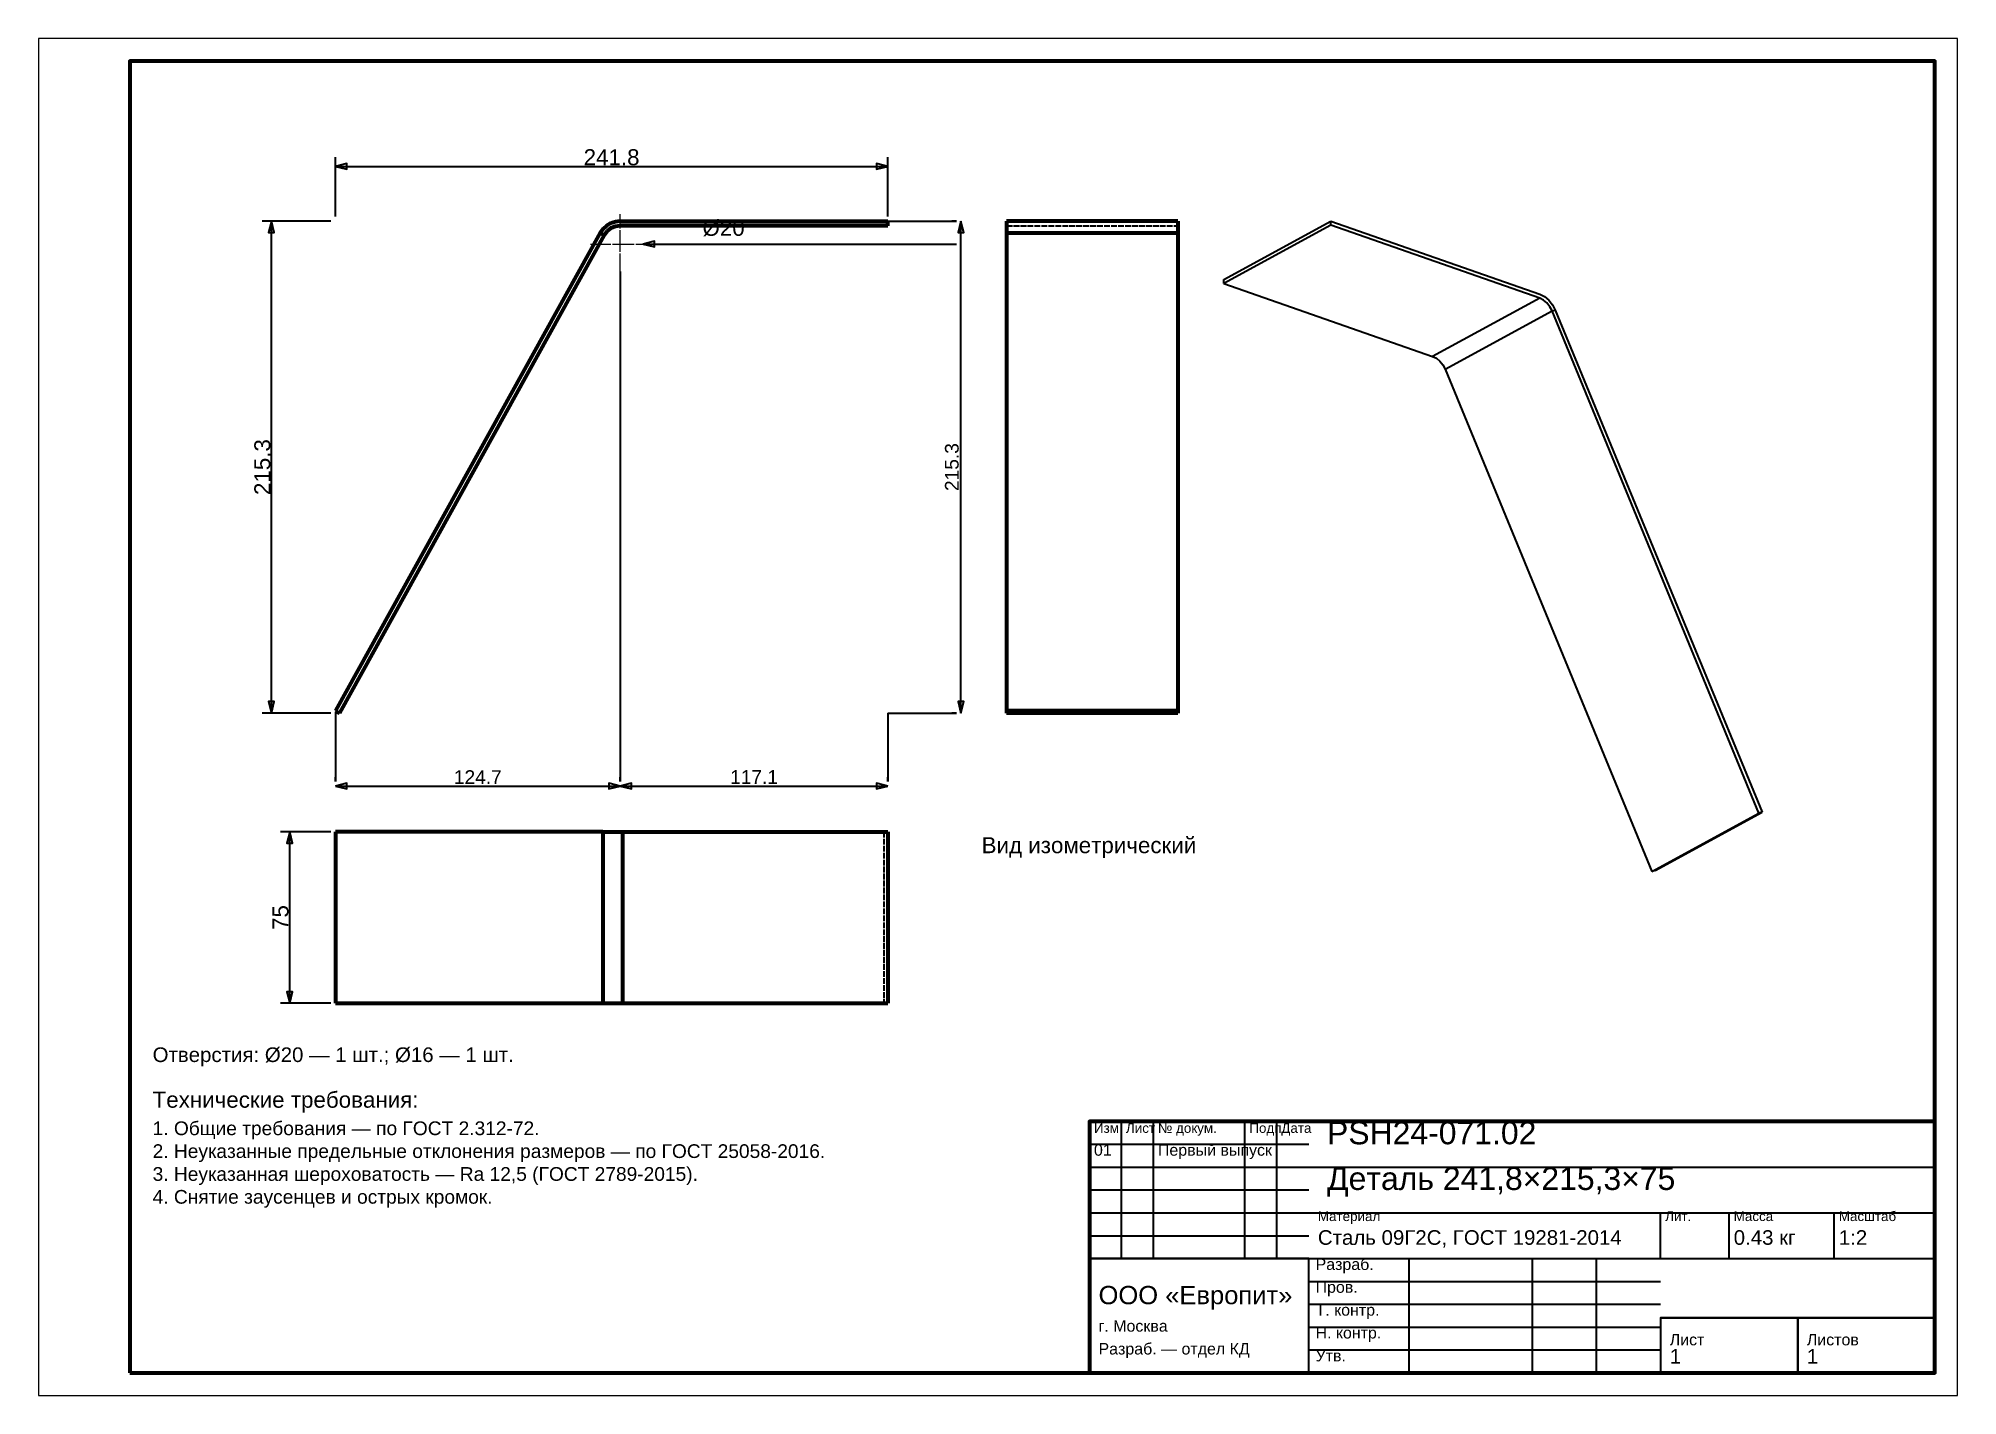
# Model space of a CAD drawing. Header units: millimetres. Extents: x 0 to 420, y 0 to 297.
import ezdxf
from ezdxf.enums import TextEntityAlignment as Align

# ---------------------------------------------------------------- set-up
doc = ezdxf.new("R2010")
doc.units = ezdxf.units.MM
doc.linetypes.add('CENTER', pattern=[5.08, 3.175, -0.635, 0.635, -0.635])
doc.linetypes.add('DASHED', pattern=[1.524, 1.27, -0.254])
doc.styles.add('GOST', font='Arial')

msp = doc.modelspace()

# ---------------------------------------------------------------- linework, layer by layer
at = {"color": 7, "lineweight": 35}
for p, q in [((65, 258), (65, 271)), ((65, 269), (185.89, 269)), ((185.89, 258), (185.89, 271)), ((64, 257), (49, 257)), ((51, 149.37), (51, 257)), ((185.89, 257), (200.89, 257)), ((200.89, 257), (199.89, 257)), ((201.89, 149.37), (201.89, 257)), ((132.33, 252), (144.33, 252)), ((133.33, 252), (200.89, 252)), ((134.33, 252), (200.89, 252)), ((144.33, 252), (149.33, 252)), ((127.33, 246), (127.33, 134.37)), ((127.33, 245), (127.33, 134.37)), ((64, 149.37), (49, 149.37)), ((65, 149.37), (65, 134.37)), ((185.89, 149.37), (185.89, 134.37)), ((185.89, 149.37), (200.89, 149.37)), ((200.89, 149.37), (199.89, 149.37)), ((65, 134.37), (65, 135.37)), ((127.33, 134.37), (127.33, 135.37)), ((127.33, 134.37), (127.33, 135.37)), ((185.89, 134.37), (185.89, 135.37)), ((65, 133.37), (127.33, 133.37)), ((127.33, 133.37), (185.89, 133.37)), ((64, 123.37), (53, 123.37)), ((55, 85.87), (55, 123.37)), ((64, 85.87), (53, 85.87)), ((237, 30), (237, 60)), ((244, 30), (244, 60)), ((264, 30), (264, 60)), ((271, 30), (271, 60)), ((230, 55), (278, 55)), ((230, 50), (278, 50)), ((278, 50), (415, 50)), ((230, 45), (278, 45)), ((230, 40), (278, 40)), ((278, 40), (415, 40)), ((355, 30), (355, 40)), ((370, 30), (370, 40)), ((393, 30), (393, 40)), ((230, 35), (278, 35)), ((230, 30), (278, 30)), ((278, 30), (415, 30)), ((300, 5), (300, 30)), ((327, 5), (327, 30)), ((341, 5), (341, 30)), ((278, 25), (355, 25)), ((278, 20), (355, 20)), ((355, 17), (415, 17)), ((278, 15), (355, 15)), ((278, 10), (355, 10))]:
    msp.add_line(p, q, dxfattribs=at)
at = {"color": 1, "lineweight": 70}
for p, q in [((125.27, 256.55), (124.35, 256.01)), ((126.28, 256.89), (125.27, 256.55)), ((127.33, 257), (126.28, 256.89)), ((127.33, 257), (185.89, 257)), ((185.89, 256), (185.89, 257)), ((211.89, 257), (211.89, 256.99)), ((249.39, 257), (211.89, 257)), ((211.89, 256.99), (211.89, 256.94)), ((211.89, 256.94), (211.89, 256.87)), ((211.89, 256.87), (211.89, 256.77)), ((211.89, 256.77), (211.89, 256.64)), ((211.89, 256.64), (211.89, 256.49)), ((211.89, 256.49), (211.89, 256.31)), ((211.89, 256.31), (211.89, 256.1)), ((249.39, 257), (249.39, 256.99)), ((249.39, 256.99), (249.39, 256.94)), ((249.39, 256.94), (249.39, 256.87)), ((249.39, 256.87), (249.39, 256.77)), ((249.39, 256.77), (249.39, 256.64)), ((249.39, 256.64), (249.39, 256.49)), ((249.39, 256.49), (249.39, 256.31)), ((249.39, 256.31), (249.39, 256.1)), ((122.96, 254.42), (65, 149.86)), ((123.84, 253.94), (65.87, 149.37)), ((123.57, 255.29), (122.96, 254.42)), ((122.96, 254.42), (123.84, 253.94)), ((124.35, 256.01), (123.57, 255.29)), ((124.47, 254.79), (123.84, 253.94)), ((125.3, 255.45), (124.47, 254.79)), ((126.28, 255.86), (125.3, 255.45)), ((127.33, 256), (126.28, 255.86)), ((185.89, 256), (127.33, 256)), ((211.89, 256.1), (211.89, 255.87)), ((211.89, 255.87), (211.89, 255.62)), ((211.89, 255.62), (211.89, 255.35)), ((211.89, 255.35), (211.89, 255.06)), ((211.89, 255.06), (211.89, 254.75)), ((211.89, 254.75), (211.89, 254.42)), ((211.89, 254.42), (211.89, 149.86)), ((211.89, 254.42), (249.39, 254.42)), ((249.39, 256.1), (249.39, 255.87)), ((249.39, 255.87), (249.39, 255.62)), ((249.39, 255.62), (249.39, 255.35)), ((249.39, 255.35), (249.39, 255.06)), ((249.39, 255.06), (249.39, 254.75)), ((249.39, 254.75), (249.39, 254.42)), ((249.39, 254.42), (249.39, 149.86)), ((65, 149.86), (65.87, 149.37)), ((211.89, 149.86), (211.89, 149.37)), ((249.39, 149.86), (211.89, 149.86)), ((249.39, 149.37), (211.89, 149.37)), ((249.39, 149.86), (249.39, 149.37)), ((123.55, 123.37), (65, 123.37)), ((65, 123.37), (65, 85.87)), ((123.55, 123.37), (123.93, 123.37)), ((123.55, 123.37), (123.55, 85.87)), ((123.93, 123.37), (124.31, 123.37)), ((124.31, 123.37), (124.69, 123.37)), ((124.69, 123.37), (125.05, 123.37)), ((125.05, 123.37), (125.41, 123.37)), ((125.41, 123.37), (125.76, 123.37)), ((125.76, 123.37), (126.09, 123.37)), ((126.09, 123.37), (126.41, 123.37)), ((126.41, 123.37), (126.72, 123.37)), ((126.72, 123.37), (127, 123.37)), ((127, 123.37), (127.27, 123.37)), ((127.27, 123.37), (127.51, 123.37)), ((127.51, 123.37), (127.73, 123.37)), ((127.73, 123.37), (127.93, 123.37)), ((127.93, 123.37), (185.89, 123.37)), ((127.93, 85.87), (127.93, 123.37)), ((185.89, 123.37), (185.89, 85.87)), ((65, 85.87), (123.55, 85.87)), ((123.55, 85.87), (123.93, 85.87)), ((123.93, 85.87), (124.31, 85.87)), ((124.31, 85.87), (124.69, 85.87)), ((124.69, 85.87), (125.05, 85.87)), ((125.05, 85.87), (125.41, 85.87)), ((125.41, 85.87), (125.76, 85.87)), ((125.76, 85.87), (126.09, 85.87)), ((126.09, 85.87), (126.41, 85.87)), ((126.41, 85.87), (126.72, 85.87)), ((126.72, 85.87), (127, 85.87)), ((127, 85.87), (127.27, 85.87)), ((127.27, 85.87), (127.51, 85.87)), ((127.51, 85.87), (127.73, 85.87)), ((127.73, 85.87), (127.93, 85.87)), ((127.93, 85.87), (185.89, 85.87))]:
    msp.add_line(p, q, dxfattribs=at)
at = {"color": 5, "linetype": 'DASHED', "lineweight": 35}
for p, q in [((125.27, 256.55), (124.35, 256.01)), ((126.28, 256.89), (125.27, 256.55)), ((127.33, 257), (126.28, 256.89)), ((185.89, 257), (127.33, 257)), ((185.89, 256), (185.89, 257)), ((211.89, 257), (211.89, 256)), ((211.89, 256), (211.89, 257)), ((249.39, 257), (211.89, 257)), ((249.39, 256), (249.39, 257)), ((249.39, 256), (249.39, 257)), ((122.96, 254.42), (65, 149.86)), ((65.87, 149.37), (123.84, 253.94)), ((123.57, 255.29), (122.96, 254.42)), ((124.35, 256.01), (123.57, 255.29)), ((123.84, 253.94), (124.47, 254.79)), ((124.47, 254.79), (125.3, 255.45)), ((125.3, 255.45), (126.28, 255.86)), ((126.28, 255.86), (127.33, 256)), ((127.33, 256), (185.89, 256)), ((211.89, 255.99), (211.89, 256)), ((211.89, 256), (249.39, 256)), ((211.89, 256), (249.39, 256)), ((211.89, 255.95), (211.89, 255.99)), ((211.89, 255.9), (211.89, 255.95)), ((211.89, 255.82), (211.89, 255.9)), ((211.89, 255.71), (211.89, 255.82)), ((211.89, 255.59), (211.89, 255.71)), ((211.89, 255.45), (211.89, 255.59)), ((211.89, 255.28), (211.89, 255.45)), ((211.89, 255.1), (211.89, 255.28)), ((211.89, 254.9), (211.89, 255.1)), ((211.89, 254.68), (211.89, 254.9)), ((211.89, 254.45), (211.89, 254.68)), ((211.89, 254.2), (211.89, 254.45)), ((211.89, 253.94), (211.89, 254.42)), ((211.89, 253.94), (211.89, 254.2)), ((211.89, 149.37), (211.89, 253.94)), ((249.39, 256), (249.39, 255.99)), ((249.39, 255.99), (249.39, 255.95)), ((249.39, 255.95), (249.39, 255.9)), ((249.39, 255.9), (249.39, 255.82)), ((249.39, 255.82), (249.39, 255.71)), ((249.39, 255.71), (249.39, 255.59)), ((249.39, 255.59), (249.39, 255.45)), ((249.39, 255.45), (249.39, 255.28)), ((249.39, 255.28), (249.39, 255.1)), ((249.39, 255.1), (249.39, 254.9)), ((249.39, 254.9), (249.39, 254.68)), ((249.39, 254.68), (249.39, 254.45)), ((249.39, 254.45), (249.39, 254.2)), ((249.39, 254.42), (249.39, 253.94)), ((249.39, 254.2), (249.39, 253.94)), ((249.39, 253.94), (249.39, 149.37)), ((65, 149.86), (65.87, 149.37)), ((65, 123.37), (123.55, 123.37)), ((65, 85.87), (65, 123.37)), ((123.55, 123.37), (123.86, 123.37)), ((123.86, 123.37), (124.16, 123.37)), ((124.16, 123.37), (124.46, 123.37)), ((124.46, 123.37), (124.75, 123.37)), ((124.75, 123.37), (125.04, 123.37)), ((125.04, 123.37), (125.32, 123.37)), ((125.32, 123.37), (125.58, 123.37)), ((125.58, 123.37), (125.84, 123.37)), ((125.84, 123.37), (126.08, 123.37)), ((126.08, 123.37), (126.31, 123.37)), ((126.31, 123.37), (126.52, 123.37)), ((126.52, 123.37), (126.72, 123.37)), ((126.72, 123.37), (126.9, 123.37)), ((126.9, 123.37), (127.05, 123.37)), ((127.93, 123.37), (127.05, 123.37)), ((127.05, 123.37), (185.01, 123.37)), ((185.89, 123.37), (185.01, 123.37)), ((185.01, 123.37), (185.01, 85.87)), ((123.55, 85.87), (65, 85.87)), ((123.86, 85.87), (123.55, 85.87)), ((124.16, 85.87), (123.86, 85.87)), ((124.46, 85.87), (124.16, 85.87)), ((124.75, 85.87), (124.46, 85.87)), ((125.04, 85.87), (124.75, 85.87)), ((125.32, 85.87), (125.04, 85.87)), ((125.58, 85.87), (125.32, 85.87)), ((125.84, 85.87), (125.58, 85.87)), ((126.08, 85.87), (125.84, 85.87)), ((126.31, 85.87), (126.08, 85.87)), ((126.52, 85.87), (126.31, 85.87)), ((126.72, 85.87), (126.52, 85.87)), ((126.9, 85.87), (126.72, 85.87)), ((127.05, 85.87), (126.9, 85.87)), ((127.05, 85.87), (127.93, 85.87)), ((185.01, 85.87), (127.05, 85.87)), ((185.89, 85.87), (185.01, 85.87))]:
    msp.add_line(p, q, dxfattribs=at)
at = {"color": 4, "linetype": 'CENTER', "lineweight": 25}
for p, q in [((127.33, 245.5), (127.33, 258.5)), ((127.33, 246.5), (127.33, 257.5)), ((120.83, 252), (133.83, 252)), ((121.83, 252), (132.83, 252))]:
    msp.add_line(p, q, dxfattribs=at)
at = {"color": 1, "lineweight": 35}
for p, q in [((259.39, 244.24), (282.82, 257)), ((282.82, 256.1), (282.82, 257)), ((282.82, 257), (328.54, 241.06)), ((282.82, 256.1), (259.39, 243.34)), ((328.54, 240.16), (282.82, 256.1)), ((259.39, 243.34), (259.39, 244.24)), ((259.39, 243.34), (305.11, 227.4)), ((328.54, 240.16), (305.11, 227.4)), ((328.54, 241.06), (329.57, 240.54)), ((329.36, 239.75), (328.54, 240.16)), ((330.12, 239.11), (329.36, 239.75)), ((329.57, 240.54), (330.52, 239.75)), ((330.52, 239.75), (331.34, 238.73)), ((307.84, 224.59), (331.27, 237.35)), ((330.78, 238.29), (330.12, 239.11)), ((331.27, 237.35), (330.78, 238.29)), ((331.27, 237.35), (331.95, 237.55)), ((376.53, 127.46), (331.27, 237.35)), ((331.34, 238.73), (331.95, 237.55)), ((331.95, 237.55), (377.21, 127.66)), ((305.11, 227.4), (305.93, 226.99)), ((305.93, 226.99), (306.7, 226.35)), ((306.7, 226.35), (307.35, 225.53)), ((307.35, 225.53), (307.84, 224.59)), ((307.84, 224.59), (353.1, 114.7)), ((353.1, 114.7), (376.53, 127.46)), ((353.79, 114.9), (377.21, 127.66)), ((377.21, 127.66), (376.53, 127.46)), ((353.79, 114.9), (353.1, 114.7))]:
    msp.add_line(p, q, dxfattribs=at)
at = {"color": 7, "lineweight": 25}
msp.add_lwpolyline([(0, 0), (420, 0), (420, 297), (0, 297)], close=True, dxfattribs=at)
at = {"color": 7, "lineweight": 70}
for points in [[(20, 5), (415, 5), (415, 292), (20, 292)], [(230, 5), (415, 5), (415, 60), (230, 60)]]:
    msp.add_lwpolyline(points, close=True, dxfattribs=at)
at = {"color": 7, "lineweight": 35}
for points in [[(65, 269), (67.5, 268.38), (67.5, 269.62)], [(185.89, 269), (183.39, 269.62), (183.39, 268.38)], [(51, 257), (50.38, 254.5), (51.62, 254.5)], [(201.89, 257), (201.26, 254.5), (202.51, 254.5)], [(132.33, 252), (134.83, 251.38), (134.83, 252.62)], [(51, 149.37), (51.62, 151.87), (50.38, 151.87)], [(201.89, 149.37), (202.51, 151.87), (201.26, 151.87)], [(65, 133.37), (67.5, 132.75), (67.5, 134)], [(127.33, 133.37), (124.83, 134), (124.83, 132.75)], [(127.33, 133.37), (129.83, 132.75), (129.83, 134)], [(185.89, 133.37), (183.39, 134), (183.39, 132.75)], [(55, 123.37), (54.38, 120.87), (55.62, 120.87)], [(55, 85.87), (55.62, 88.37), (54.38, 88.37)], [(230, 5), (278, 5), (278, 30), (230, 30)], [(355, 5), (385, 5), (385, 17), (355, 17)], [(385, 5), (415, 5), (415, 17), (385, 17)]]:
    msp.add_lwpolyline(points, close=True, dxfattribs=at)

# ---------------------------------------------------------------- texts
at = {"color": 7, "style": 'GOST'}
for s, height, p in [('241.8', 3.5, (125.44, 271)), ('124.7', 3, (96.16, 135.37)), ('117.1', 3, (156.61, 135.37))]:
    msp.add_text(s, height=height, dxfattribs=at).set_placement(p, align=Align.MIDDLE)
msp.add_text('Ø20', height=3.5, dxfattribs=at).set_placement((145.33, 253.8))
for s, height, p in [('215.3', 3.5, (49, 203.19)), ('215.3', 3, (199.89, 203.19)), ('75', 3.5, (53, 104.62))]:
    msp.add_text(s, height=height, rotation=90, dxfattribs=at).set_placement(p, align=Align.MIDDLE)
at = {"color": 3, "style": 'GOST'}
msp.add_text('Вид изометрический', height=3.5, dxfattribs=at).set_placement((253.39, 118.7), align=Align.RIGHT)
at = {"color": 6, "style": 'GOST'}
msp.add_text('Отверстия: Ø20 — 1 шт.; Ø16 — 1 шт.', height=3.2, dxfattribs=at).set_placement((25, 73))
at = {"color": 3, "style": 'GOST'}
for s, height, p in [('Технические требования:', 3.5, (25, 63)), ('1. Общие требования — по ГОСТ 2.312-72.', 3, (25, 57)), ('Изм.', 2.1, (231, 57.5)), ('Лист', 2.1, (238, 57.5)), ('№ докум.', 2.1, (245, 57.5)), ('Подп.', 2.1, (265, 57.5)), ('Дата', 2.1, (272, 57.5)), ('PSH24-071.02', 5, (282, 55)), ('2. Неуказанные предельные отклонения размеров — по ГОСТ 25058-2016.', 3, (25, 52)), ('01', 2.5, (231, 52.5)), ('Первый выпуск', 2.5, (245, 52.5)), ('3. Неуказанная шероховатость — Ra 12,5 (ГОСТ 2789-2015).', 3, (25, 47)), ('Деталь 241,8×215,3×75', 5, (282, 45)), ('4. Снятие заусенцев и острых кромок.', 3, (25, 42)), ('Материал', 2.1, (280, 38.2)), ('Лит.', 2.1, (356, 38.2)), ('Масса', 2.1, (371, 38.2)), ('Масштаб', 2.1, (394, 38.2)), ('Сталь 09Г2С, ГОСТ 19281-2014', 3.2, (280, 33)), ('0.43 кг', 3.2, (371, 33)), ('1:2', 3.2, (394, 33)), ('Разраб.', 2.5, (279.5, 27.5)), ('ООО «Европит»', 4, (232, 20)), ('Пров.', 2.5, (279.5, 22.5)), ('Т. контр.', 2.5, (279.5, 17.5)), ('г. Москва', 2.5, (232, 14)), ('Н. контр.', 2.5, (279.5, 12.5)), ('Лист', 2.5, (357, 11)), ('Листов', 2.5, (387, 11)), ('Разраб. — отдел КД', 2.5, (232, 9)), ('Утв.', 2.5, (279.5, 7.5)), ('1', 3.2, (357, 7)), ('1', 3.2, (387, 7))]:
    msp.add_text(s, height=height, dxfattribs=at).set_placement(p)

doc.saveas('drawing.dxf')
